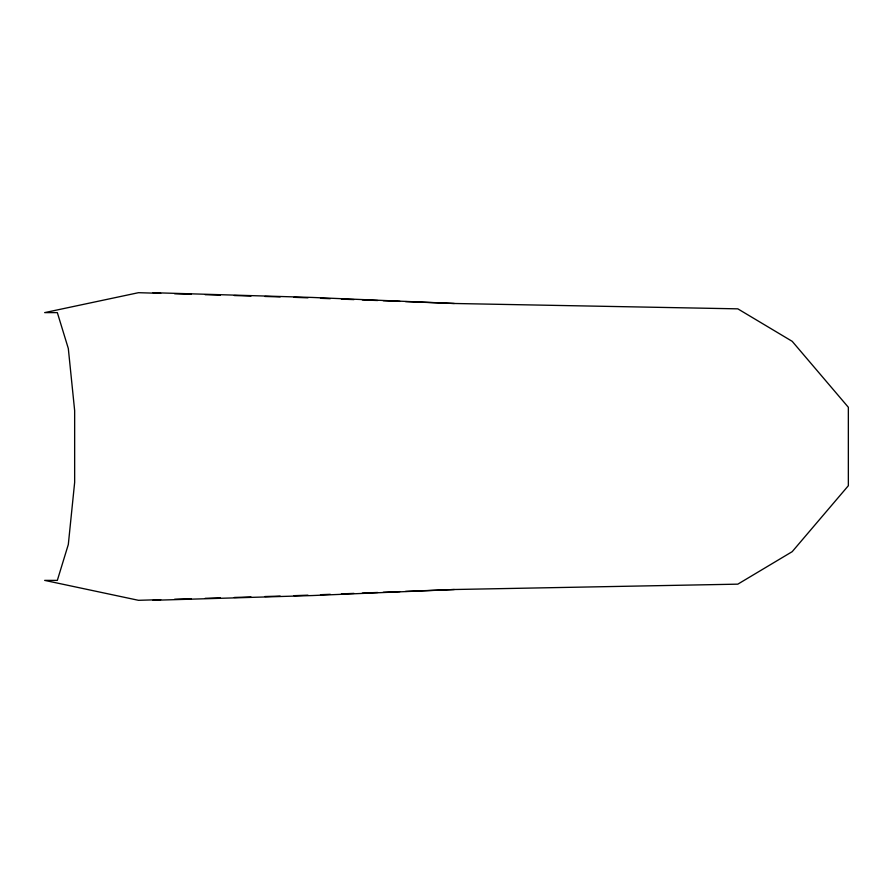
<?xml version="1.0" encoding="UTF-8"?>
<svg xmlns="http://www.w3.org/2000/svg" width="893" height="893" viewBox="0 0 893 893"><rect width="100%" height="100%" fill="white"/><g stroke="black" fill="none" stroke-linecap="round" stroke-linejoin="round"><path stroke-width="1.34" d="M405.522 301.6L454.314 303.486L737.819 308.844L792.203 341.338L848.35 407.286L848.35 485.714L792.203 551.662L737.819 584.156L454.314 589.514L312.316 595.553L153.06 600.308M307.962 595.173L294.031 595.676M320.498 594.693L330.265 594.314M341.405 593.878L353.952 593.399M362.312 593.075L377.65 592.483M383.22 592.271L399.952 591.624M405.522 591.4L454.314 589.514M160.718 599.649L138.493 600.308L44.65 580.383L57.331 580.383L68.314 544.507L74.655 482.376L74.655 410.624L68.314 348.493L57.331 312.617L44.65 312.617L138.493 292.692L160.718 293.351M174.604 599.236L191.269 598.734M205.156 598.321L220.426 597.875M234.323 597.462L250.989 596.959M264.875 596.546L280.145 596.089M153.06 292.692L312.316 297.447L454.314 303.486M174.604 293.764L191.269 294.266M205.156 294.679L220.426 295.125M234.323 295.538L250.989 296.041M264.875 296.454L280.145 296.911M294.031 297.324L307.962 297.827M320.498 298.307L330.265 298.686M341.405 299.122L353.952 299.601M362.312 299.925L377.65 300.517M383.22 300.729L399.952 301.376"/></g></svg>
